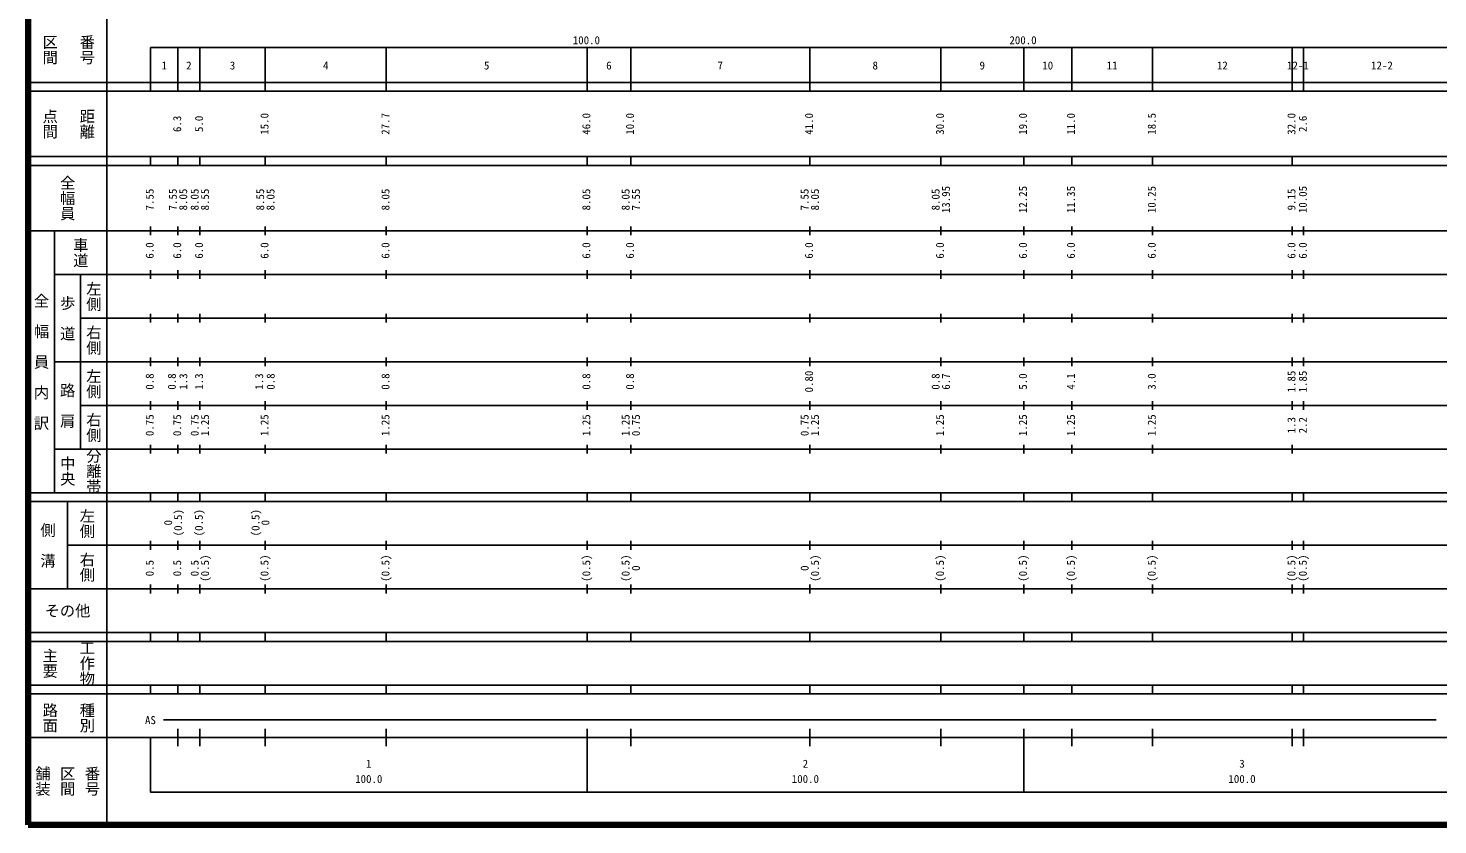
# Model space of a CAD drawing. Units: millimetres, scale not verified. Extents: x 40000 to 680000, y 20000 to 380000.
# Drawn here: x 40000 to 362843, y 20000 to 202409 of the extents above; entities that cross this region are included whole.
import ezdxf
from ezdxf.enums import TextEntityAlignment as Align

# ---------------------------------------------------------------- set-up
doc = ezdxf.new("R2010")
doc.units = ezdxf.units.MM
doc.header["$LTSCALE"] = 1000
doc.layers.add('M-TTL', color=2, linetype='Continuous', lineweight=140)
doc.layers.add('M-TTL-BAND', color=7, linetype='Continuous', lineweight=25)
doc.styles.add('@ＭＳ ゴシック', font='')
doc.styles.add('ＭＳ ゴシック', font='')
doc.styles.get('@ＭＳ ゴシック').set_extended_font_data('@MS Gothic')
doc.styles.get('ＭＳ ゴシック').set_extended_font_data('MS Gothic')

msp = doc.modelspace()

# ---------------------------------------------------------------- linework, layer by layer
at = {"layer": 'M-TTL'}
for p, q in [((40000, 380000), (40000, 20000)), ((40000, 20000), (680000, 20000))]:
    msp.add_line(p, q, dxfattribs=at)
at = {"layer": 'M-TTL-BAND'}
for p, q in [((58000, 370000), (58000, 20000)), ((68000, 198000), (579000, 198000)), ((68000, 198000), (68000, 188000)), ((74300, 188000), (74300, 198000)), ((79300, 188000), (79300, 198000)), ((94300, 188000), (94300, 198000)), ((122000, 188000), (122000, 198000)), ((168000, 188000), (168000, 198000)), ((178000, 188000), (178000, 198000)), ((219000, 188000), (219000, 198000)), ((249000, 188000), (249000, 198000)), ((268000, 188000), (268000, 198000)), ((279000, 188000), (279000, 198000)), ((297500, 188000), (297500, 198000)), ((329500, 188000), (329500, 198000)), ((332100, 188000), (332100, 198000)), ((40000, 190000), (579000, 190000)), ((40000, 188000), (579000, 188000)), ((40000, 173000), (579000, 173000)), ((68000, 171000), (68000, 173000)), ((74300, 171000), (74300, 173000)), ((79300, 171000), (79300, 173000)), ((94300, 171000), (94300, 173000)), ((122000, 171000), (122000, 173000)), ((168000, 171000), (168000, 173000)), ((178000, 171000), (178000, 173000)), ((219000, 171000), (219000, 173000)), ((249000, 171000), (249000, 173000)), ((268000, 171000), (268000, 173000)), ((279000, 171000), (279000, 173000)), ((297500, 171000), (297500, 173000)), ((329500, 171000), (329500, 173000)), ((40000, 171000), (579000, 171000)), ((40000, 156000), (579000, 156000)), ((46000, 96000), (46000, 156000)), ((68000, 155000), (68000, 157000)), ((74300, 155000), (74300, 157000)), ((79300, 155000), (79300, 157000)), ((94300, 155000), (94300, 157000)), ((122000, 155000), (122000, 157000)), ((168000, 155000), (168000, 157000)), ((178000, 155000), (178000, 157000)), ((219000, 155000), (219000, 157000)), ((249000, 155000), (249000, 157000)), ((268000, 155000), (268000, 157000)), ((279000, 155000), (279000, 157000)), ((297500, 155000), (297500, 157000)), ((329500, 155000), (329500, 157000)), ((332100, 155000), (332100, 157000)), ((46000, 146000), (579000, 146000)), ((52000, 146000), (52000, 106000)), ((68000, 145000), (68000, 147000)), ((74300, 145000), (74300, 147000)), ((79300, 145000), (79300, 147000)), ((94300, 145000), (94300, 147000)), ((122000, 145000), (122000, 147000)), ((168000, 145000), (168000, 147000)), ((178000, 145000), (178000, 147000)), ((219000, 145000), (219000, 147000)), ((249000, 145000), (249000, 147000)), ((268000, 145000), (268000, 147000)), ((279000, 145000), (279000, 147000)), ((297500, 145000), (297500, 147000)), ((329500, 145000), (329500, 147000)), ((332100, 145000), (332100, 147000)), ((52000, 136000), (579000, 136000)), ((68000, 135000), (68000, 137000)), ((74300, 135000), (74300, 137000)), ((79300, 135000), (79300, 137000)), ((94300, 135000), (94300, 137000)), ((122000, 135000), (122000, 137000)), ((168000, 135000), (168000, 137000)), ((178000, 135000), (178000, 137000)), ((219000, 135000), (219000, 137000)), ((249000, 135000), (249000, 137000)), ((268000, 135000), (268000, 137000)), ((279000, 135000), (279000, 137000)), ((297500, 135000), (297500, 137000)), ((329500, 135000), (329500, 137000)), ((332100, 135000), (332100, 137000)), ((46000, 126000), (579000, 126000)), ((68000, 125000), (68000, 127000)), ((74300, 125000), (74300, 127000)), ((79300, 125000), (79300, 127000)), ((94300, 125000), (94300, 127000)), ((122000, 125000), (122000, 127000)), ((168000, 125000), (168000, 127000)), ((178000, 125000), (178000, 127000)), ((219000, 125000), (219000, 127000)), ((249000, 125000), (249000, 127000)), ((268000, 125000), (268000, 127000)), ((279000, 125000), (279000, 127000)), ((297500, 125000), (297500, 127000)), ((329500, 125000), (329500, 127000)), ((332100, 125000), (332100, 127000)), ((68000, 115000), (68000, 117000)), ((74300, 115000), (74300, 117000)), ((79300, 115000), (79300, 117000)), ((94300, 115000), (94300, 117000)), ((94300, 115000), (94300, 117000)), ((122000, 115000), (122000, 117000)), ((168000, 115000), (168000, 117000)), ((178000, 115000), (178000, 117000)), ((219000, 115000), (219000, 117000)), ((249000, 115000), (249000, 117000)), ((268000, 115000), (268000, 117000)), ((279000, 115000), (279000, 117000)), ((297500, 115000), (297500, 117000)), ((329500, 115000), (329500, 117000)), ((332100, 115000), (332100, 117000)), ((52000, 116000), (579000, 116000)), ((68000, 105000), (68000, 107000)), ((74300, 105000), (74300, 107000)), ((79300, 105000), (79300, 107000)), ((94300, 105000), (94300, 107000)), ((122000, 105000), (122000, 107000)), ((168000, 105000), (168000, 107000)), ((178000, 105000), (178000, 107000)), ((219000, 105000), (219000, 107000)), ((249000, 105000), (249000, 107000)), ((268000, 105000), (268000, 107000)), ((279000, 105000), (279000, 107000)), ((297500, 105000), (297500, 107000)), ((329500, 105000), (329500, 107000)), ((46000, 106000), (579000, 106000)), ((40000, 96000), (579000, 96000)), ((40000, 94000), (579000, 94000)), ((49000, 94000), (49000, 74000)), ((68000, 94000), (68000, 96000)), ((74300, 94000), (74300, 96000)), ((79300, 94000), (79300, 96000)), ((94300, 94000), (94300, 96000)), ((122000, 94000), (122000, 96000)), ((168000, 94000), (168000, 96000)), ((178000, 94000), (178000, 96000)), ((219000, 94000), (219000, 96000)), ((249000, 94000), (249000, 96000)), ((268000, 94000), (268000, 96000)), ((279000, 94000), (279000, 96000)), ((297500, 94000), (297500, 96000)), ((329500, 94000), (329500, 96000)), ((332100, 94000), (332100, 96000)), ((49000, 84000), (579000, 84000)), ((68000, 83000), (68000, 85000)), ((74300, 83000), (74300, 85000)), ((79300, 83000), (79300, 85000)), ((94300, 83000), (94300, 85000)), ((122000, 83000), (122000, 85000)), ((168000, 83000), (168000, 85000)), ((178000, 83000), (178000, 85000)), ((219000, 83000), (219000, 85000)), ((249000, 83000), (249000, 85000)), ((268000, 83000), (268000, 85000)), ((279000, 83000), (279000, 85000)), ((297500, 83000), (297500, 85000)), ((329500, 83000), (329500, 85000)), ((332100, 83000), (332100, 85000)), ((68000, 73000), (68000, 75000)), ((74300, 73000), (74300, 75000)), ((79300, 73000), (79300, 75000)), ((94300, 73000), (94300, 75000)), ((122000, 73000), (122000, 75000)), ((168000, 73000), (168000, 75000)), ((178000, 73000), (178000, 75000)), ((219000, 73000), (219000, 75000)), ((249000, 73000), (249000, 75000)), ((268000, 73000), (268000, 75000)), ((279000, 73000), (279000, 75000)), ((297500, 73000), (297500, 75000)), ((329500, 73000), (329500, 75000)), ((332100, 73000), (332100, 75000)), ((40000, 74000), (579000, 74000)), ((40000, 64000), (579000, 64000)), ((40000, 62000), (579000, 62000)), ((68000, 62000), (68000, 64000)), ((74300, 62000), (74300, 64000)), ((79300, 62000), (79300, 64000)), ((94300, 62000), (94300, 64000)), ((122000, 62000), (122000, 64000)), ((168000, 62000), (168000, 64000)), ((178000, 62000), (178000, 64000)), ((219000, 62000), (219000, 64000)), ((249000, 62000), (249000, 64000)), ((268000, 62000), (268000, 64000)), ((279000, 62000), (279000, 64000)), ((297500, 62000), (297500, 64000)), ((329500, 62000), (329500, 64000)), ((332100, 62000), (332100, 64000)), ((40000, 52000), (579000, 52000)), ((68000, 50000), (68000, 52000)), ((74300, 50000), (74300, 52000)), ((79300, 50000), (79300, 52000)), ((94300, 50000), (94300, 52000)), ((122000, 50000), (122000, 52000)), ((168000, 50000), (168000, 52000)), ((178000, 50000), (178000, 52000)), ((219000, 50000), (219000, 52000)), ((249000, 50000), (249000, 52000)), ((268000, 50000), (268000, 52000)), ((279000, 50000), (279000, 52000)), ((297500, 50000), (297500, 52000)), ((329500, 50000), (329500, 52000)), ((332100, 50000), (332100, 52000)), ((40000, 50000), (579000, 50000)), ((71000, 44000), (362500, 44000)), ((74300, 38000), (74300, 42000)), ((79300, 38000), (79300, 42000)), ((94300, 38000), (94300, 42000)), ((122000, 38000), (122000, 42000)), ((168000, 27500), (168000, 42000)), ((178000, 38000), (178000, 42000)), ((219000, 38000), (219000, 42000)), ((249000, 38000), (249000, 42000)), ((268000, 27500), (268000, 42000)), ((279000, 38000), (279000, 42000)), ((297500, 38000), (297500, 42000)), ((329500, 38000), (329500, 42000)), ((332100, 38000), (332100, 42000)), ((40000, 40000), (579000, 40000)), ((68000, 40000), (68000, 27500)), ((68000, 27500), (579000, 27500))]:
    msp.add_line(p, q, dxfattribs=at)

# ---------------------------------------------------------------- texts
at = {"layer": 'M-TTL-BAND', "style": '@ＭＳ ゴシック'}
for s, p in [('区間', (45000, 197500)), ('番号', (53500, 197500)), ('点間', (45000, 180500)), ('距離', (53500, 180500)), ('全幅員', (49000, 163500)), ('車道', (52000, 151000)), ('左側', (55000, 141000)), ('全\u3000幅\u3000員\u3000内\u3000訳', (43000, 126000)), ('歩\u3000道', (49000, 136000)), ('右側', (55000, 131000)), ('左側', (55000, 121000)), ('路\u3000肩', (49000, 116000)), ('右側', (55000, 111000)), ('中央', (49000, 101000)), ('分離帯', (55000, 101000)), ('左側', (53500, 89000)), ('側\u3000溝', (44500, 84000)), ('右側', (53500, 79000)), ('工作物', (53500, 57000)), ('主要', (45000, 57000)), ('路面', (45000, 44500)), ('種別', (53500, 44500)), ('舗装', (43333, 30000)), ('区間', (49000, 30000)), ('番号', (54667, 30000))]:
    msp.add_text(s, height=2566, rotation=270, dxfattribs=at).set_placement(p, align=Align.MIDDLE_CENTER)
at = {"layer": 'M-TTL-BAND', "style": 'ＭＳ ゴシック'}
for s, p in [('100.0', (167844, 198195)), ('200.0', (267844, 198195)), ('1', (71150, 192405)), ('2', (76800, 192405)), ('3', (86800, 192405)), ('4', (108150, 192405)), ('5', (145000, 192405)), ('6', (173000, 192405)), ('7', (198500, 192405)), ('8', (234000, 192405)), ('9', (258500, 192405)), ('10', (273500, 192405)), ('11', (288250, 192405)), ('12', (313500, 192405)), ('12-1', (330800, 192405)), ('12-2', (350050, 192405)), ('AS', (68000, 42500)), ('1', (118000, 32523)), ('2', (218000, 32523)), ('3', (318000, 32523)), ('100.0', (118000, 29033)), ('100.0', (218000, 29033)), ('100.0', (318000, 29033))]:
    msp.add_text(s, height=1833, dxfattribs=at).set_placement(p, align=Align.BOTTOM_CENTER)
for s, p in [('6.3', (75585, 180500)), ('5.0', (80585, 180500)), ('15.0', (95585, 180500)), ('27.7', (123285, 180500)), ('46.0', (169285, 180500)), ('10.0', (179285, 180500)), ('41.0', (220285, 180500)), ('30.0', (250285, 180500)), ('19.0', (269285, 180500)), ('11.0', (280285, 180500)), ('18.5', (298785, 180500)), ('32.0', (330785, 180500)), ('2.6', (333385, 180500)), ('7.55', (69285, 163174)), ('7.55', (74585, 163174)), ('8.05', (76955, 163174)), ('8.05', (79585, 163174)), ('8.55', (81955, 163174)), ('8.55', (94585, 163174)), ('8.05', (96955, 163174)), ('8.05', (123285, 163174)), ('8.05', (169285, 163174)), ('8.05', (178285, 163174)), ('7.55', (180655, 163174)), ('7.55', (219285, 163174)), ('8.05', (221655, 163174)), ('8.05', (249285, 163174)), ('13.95', (251655, 163174)), ('12.25', (269285, 163174)), ('11.35', (280285, 163174)), ('10.25', (298785, 163174)), ('9.15', (330785, 163174)), ('10.05', (333385, 163174)), ('6.0', (69285, 151500)), ('6.0', (75585, 151500)), ('6.0', (80585, 151500)), ('6.0', (95585, 151500)), ('6.0', (123285, 151500)), ('6.0', (169285, 151500)), ('6.0', (179285, 151500)), ('6.0', (220285, 151500)), ('6.0', (250285, 151500)), ('6.0', (269285, 151500)), ('6.0', (280285, 151500)), ('6.0', (298785, 151500)), ('6.0', (330785, 151500)), ('6.0', (333385, 151500)), ('0.8', (69285, 121500)), ('0.8', (74364, 121500)), ('1.3', (76991, 121500)), ('1.3', (80585, 121500)), ('1.3', (94364, 121500)), ('0.8', (96991, 121500)), ('0.8', (123285, 121500)), ('0.8', (169285, 121500)), ('0.8', (179285, 121500)), ('0.80', (220285, 121500)), ('0.8', (249285, 121500)), ('6.7', (251655, 121500)), ('5.0', (269285, 121500)), ('4.1', (280285, 121500)), ('3.0', (298785, 121500)), ('1.85', (330785, 121500)), ('1.85', (333385, 121500)), ('0.75', (69285, 111500)), ('0.75', (75585, 111500)), ('0.75', (79585, 111500)), ('1.25', (81955, 111500)), ('1.25', (95585, 111500)), ('1.25', (123285, 111500)), ('1.25', (169285, 111500)), ('1.25', (178285, 111500)), ('0.75', (180655, 111500)), ('0.75', (219285, 111500)), ('1.25', (221655, 111500)), ('1.25', (250285, 111500)), ('1.25', (269285, 111500)), ('1.25', (280285, 111500)), ('1.25', (298785, 111500)), ('1.3', (330785, 111500)), ('2.2', (333385, 111500)), ('(0.5)', (75786, 89174)), ('(0.5)', (80538, 89174)), ('(0.5)', (93521, 89174)), ('0', (73521, 89174)), ('0', (95786, 89174)), ('(0.5)', (81955, 78764)), ('(0.5)', (95585, 78764)), ('(0.5)', (123285, 78764)), ('(0.5)', (169285, 78764)), ('(0.5)', (178285, 78764)), ('(0.5)', (221655, 78764)), ('(0.5)', (250285, 78764)), ('(0.5)', (269285, 78764)), ('(0.5)', (280285, 78764)), ('(0.5)', (298785, 78764)), ('(0.5)', (330785, 78764)), ('(0.5)', (333385, 78764)), ('0.5', (69285, 78764)), ('0.5', (75585, 78764)), ('0.5', (79585, 78764)), ('0', (180655, 78764)), ('0', (219285, 78764))]:
    msp.add_text(s, height=1833, rotation=90, dxfattribs=at).set_placement(p, align=Align.BOTTOM_CENTER)
msp.add_text('その他', height=2566, dxfattribs=at).set_placement((49000, 69000), align=Align.MIDDLE_CENTER)

doc.saveas('drawing.dxf')
